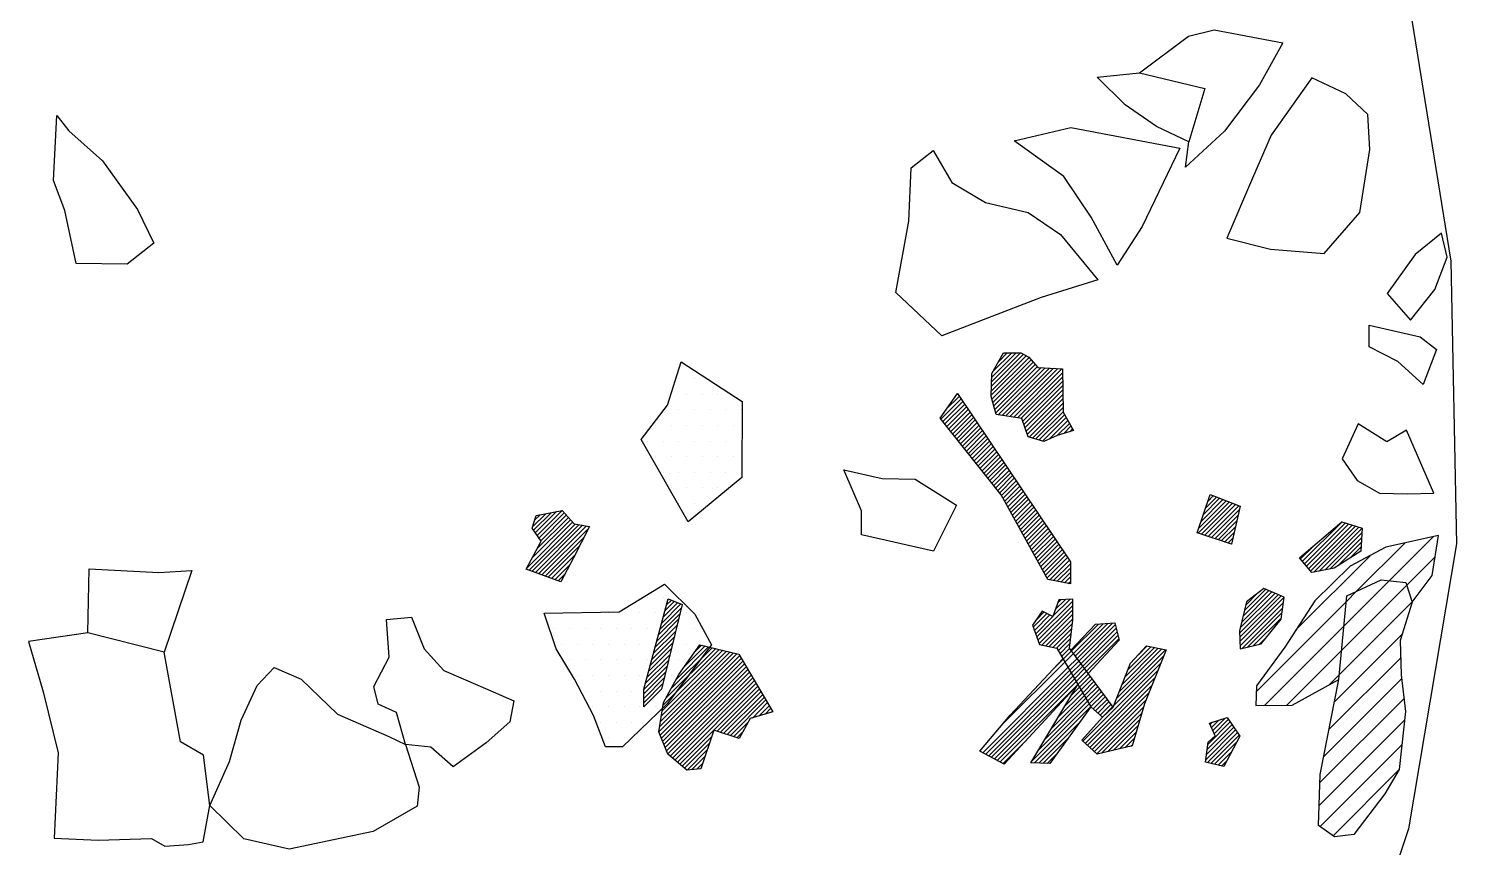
# Model space of a CAD drawing. Header units: metres. Extents: x -8.97 to -4.93, y -16.9 to -13.96.
# Drawn here: x -7.063 to -5.921, y -15.6 to -14.945 of the extents above; entities that cross this region are included whole.
import ezdxf

# ---------------------------------------------------------------- set-up
doc = ezdxf.new("R2010")
doc.units = ezdxf.units.M
doc.header["$LTSCALE"] = 25
doc.header["$MEASUREMENT"] = 0
doc.linetypes.add('STRICHPUNKTX2', pattern=[2, 1, -0.5, 0, -0.5])
doc.layers.get('0').update_dxf_attribs({"linetype": 'CONTINUOUS'})
for name, color, linetype in [('FEUER', 1, 'CONTINUOUS'), ('GRABUNGSGRENZE', 3, 'STRICHPUNKTX2'), ('KNOCHEN', 2, 'CONTINUOUS'), ('KNOCHENSCHRAFF', 2, 'CONTINUOUS'), ('STEINE', 4, 'CONTINUOUS'), ('STEINESCHRAFF', 4, 'CONTINUOUS')]:
    doc.layers.add(name, color=color, linetype=linetype)

# ---------------------------------------------------------------- blocks, each defined once
blk = doc.blocks.new('*X2')
at = {"color": 0}
for p, q in [((-656.24, -1528.11), (-653.69, -1525.55)), ((-656.23, -1527.74), (-653.92, -1525.43)), ((-656.22, -1527.38), (-654.27, -1525.43)), ((-656.1, -1526.9), (-654.63, -1525.43)), ((-655.67, -1526.12), (-654.98, -1525.43)), ((-656.27, -1528.83), (-653.24, -1525.81)), ((-656.25, -1528.47), (-653.46, -1525.68)), ((-656.21, -1529.14), (-653.07, -1526)), ((-656.13, -1529.41), (-652.91, -1526.18)), ((-656.06, -1529.69), (-652.74, -1526.37)), ((-655.98, -1529.96), (-652.58, -1526.56)), ((-655.9, -1530.24), (-652.28, -1526.62)), ((-655.7, -1530.39), (-651.95, -1526.64)), ((-655.39, -1530.44), (-651.61, -1526.66)), ((-655.09, -1530.48), (-651.28, -1526.67)), ((-654.78, -1530.53), (-650.94, -1526.69)), ((-654.47, -1530.58), (-650.61, -1526.71)), ((-654.17, -1530.63), (-650.55, -1527.01)), ((-653.86, -1530.67), (-650.55, -1527.36)), ((-653.75, -1530.91), (-650.54, -1527.71)), ((-659.86, -1529.95), (-658.81, -1528.91)), ((-659.05, -1528.79), (-658.95, -1528.7)), ((-653.66, -1531.18), (-650.54, -1528.06)), ((-653.57, -1531.44), (-650.54, -1528.41)), ((-653.48, -1531.7), (-650.53, -1528.76)), ((-660.29, -1530.74), (-658.67, -1529.12)), ((-660.13, -1530.93), (-658.53, -1529.33)), ((-659.97, -1531.13), (-658.39, -1529.54)), ((-659.82, -1531.33), (-658.24, -1529.75)), ((-659.66, -1531.52), (-658.1, -1529.97)), ((-659.5, -1531.72), (-657.96, -1530.18)), ((-653.39, -1531.97), (-650.53, -1529.11)), ((-653.24, -1532.18), (-650.52, -1529.46)), ((-652.97, -1532.26), (-650.52, -1529.81)), ((-652.69, -1532.33), (-650.52, -1530.16)), ((-659.35, -1531.92), (-657.82, -1530.39)), ((-659.19, -1532.11), (-657.68, -1530.6)), ((-659.03, -1532.31), (-657.54, -1530.81)), ((-658.88, -1532.51), (-657.39, -1531.02)), ((-658.72, -1532.71), (-657.25, -1531.24)), ((-652.42, -1532.41), (-650.4, -1530.39)), ((-652.14, -1532.49), (-650.27, -1530.62)), ((-651.64, -1532.34), (-650.15, -1530.85)), ((-651.03, -1532.08), (-650.02, -1531.08)), ((-650.5, -1531.91), (-649.9, -1531.31)), ((-658.56, -1532.9), (-657.11, -1531.45)), ((-658.41, -1533.1), (-656.97, -1531.66)), ((-658.25, -1533.3), (-656.83, -1531.87)), ((-658.09, -1533.49), (-656.68, -1532.08)), ((-657.94, -1533.69), (-656.54, -1532.29)), ((-649.98, -1531.75), (-649.77, -1531.53)), ((-657.78, -1533.89), (-656.4, -1532.51)), ((-657.63, -1534.08), (-656.26, -1532.72)), ((-657.47, -1534.28), (-656.12, -1532.93)), ((-657.31, -1534.48), (-655.98, -1533.14)), ((-657.16, -1534.67), (-655.83, -1533.35)), ((-657, -1534.87), (-655.69, -1533.56)), ((-656.84, -1535.07), (-655.55, -1533.78)), ((-656.69, -1535.27), (-655.41, -1533.99)), ((-656.53, -1535.46), (-655.27, -1534.2)), ((-656.37, -1535.66), (-655.12, -1534.41)), ((-656.22, -1535.86), (-654.98, -1534.62)), ((-656.06, -1536.05), (-654.84, -1534.84)), ((-655.9, -1536.25), (-654.7, -1535.05)), ((-655.75, -1536.45), (-654.56, -1535.26)), ((-655.59, -1536.64), (-654.42, -1535.47)), ((-655.44, -1536.85), (-654.27, -1535.68)), ((-655.32, -1537.08), (-654.13, -1535.89)), ((-655.19, -1537.31), (-653.99, -1536.11)), ((-655.06, -1537.53), (-653.85, -1536.32)), ((-654.94, -1537.76), (-653.71, -1536.53)), ((-654.81, -1537.99), (-653.56, -1536.74)), ((-654.69, -1538.22), (-653.42, -1536.95)), ((-639.13, -1537.86), (-638.25, -1536.98)), ((-638.95, -1537.33), (-638.51, -1536.89)), ((-638.77, -1536.8), (-638.76, -1536.79)), ((-692.73, -1539.84), (-691.03, -1538.14)), ((-692.58, -1540.05), (-690.59, -1538.06)), ((-654.56, -1538.44), (-653.28, -1537.16)), ((-654.43, -1538.67), (-653.14, -1537.38)), ((-654.31, -1538.9), (-653, -1537.59)), ((-654.18, -1539.13), (-652.86, -1537.8)), ((-654.06, -1539.35), (-652.71, -1538.01)), ((-639.72, -1539.86), (-637.23, -1537.38)), ((-639.67, -1539.46), (-637.49, -1537.28)), ((-639.49, -1538.93), (-637.74, -1537.18)), ((-639.45, -1539.95), (-636.98, -1537.48)), ((-639.31, -1538.39), (-638, -1537.08)), ((-639.19, -1540.04), (-636.72, -1537.57)), ((-638.92, -1540.13), (-636.47, -1537.67)), ((-638.66, -1540.22), (-636.44, -1538)), ((-693.39, -1542.63), (-689.75, -1538.98)), ((-693.23, -1542.82), (-689.55, -1539.14)), ((-693, -1541.88), (-689.92, -1538.8)), ((-692.97, -1542.91), (-689.25, -1539.19)), ((-692.94, -1539.35), (-691.9, -1538.31)), ((-692.87, -1539.63), (-691.47, -1538.23)), ((-692.79, -1538.84), (-692.34, -1538.4)), ((-692.71, -1543.01), (-688.95, -1539.24)), ((-692.61, -1541.13), (-690.08, -1538.61)), ((-692.46, -1543.11), (-688.65, -1539.3)), ((-692.44, -1540.26), (-690.42, -1538.24)), ((-692.29, -1540.47), (-690.25, -1538.43)), ((-653.93, -1539.58), (-652.57, -1538.22)), ((-653.81, -1539.81), (-652.43, -1538.43)), ((-653.68, -1540.04), (-652.29, -1538.65)), ((-653.55, -1540.27), (-652.15, -1538.86)), ((-653.43, -1540.49), (-652, -1539.07)), ((-653.3, -1540.72), (-651.86, -1539.28)), ((-638.39, -1540.31), (-636.54, -1538.45)), ((-638.13, -1540.4), (-636.64, -1538.91)), ((-631.37, -1542.12), (-628.21, -1538.96)), ((-631.21, -1542.32), (-627.94, -1539.05)), ((-631.05, -1542.51), (-627.67, -1539.13)), ((-630.89, -1542.71), (-627.4, -1539.22)), ((-630.73, -1542.9), (-627.13, -1539.3)), ((-692.2, -1543.2), (-688.46, -1539.46)), ((-691.94, -1543.3), (-688.83, -1540.19)), ((-653.18, -1540.95), (-651.72, -1539.49)), ((-653.05, -1541.18), (-651.58, -1539.7)), ((-652.92, -1541.4), (-651.44, -1539.92)), ((-652.8, -1541.63), (-651.29, -1540.13)), ((-652.67, -1541.86), (-651.15, -1540.34)), ((-637.87, -1540.49), (-636.74, -1539.36)), ((-637.6, -1540.58), (-636.84, -1539.81)), ((-637.34, -1540.67), (-636.94, -1540.26)), ((-630.47, -1542.99), (-626.86, -1539.39)), ((-630.03, -1542.91), (-626.6, -1539.47)), ((-629.59, -1542.82), (-626.62, -1539.85)), ((-629.15, -1542.73), (-626.64, -1540.22)), ((-691.69, -1543.4), (-689.21, -1540.92)), ((-652.55, -1542.09), (-651.01, -1540.55)), ((-652.42, -1542.32), (-650.87, -1540.76)), ((-652.3, -1542.54), (-650.73, -1540.97)), ((-652.17, -1542.77), (-650.59, -1541.19)), ((-652.04, -1543), (-650.44, -1541.4)), ((-651.92, -1543.23), (-650.3, -1541.61)), ((-637.07, -1540.75), (-637.04, -1540.72)), ((-631.53, -1541.93), (-630.55, -1540.95)), ((-628.54, -1542.48), (-626.66, -1540.6)), ((-627.56, -1541.85), (-626.69, -1540.97)), ((-691.43, -1543.49), (-689.58, -1541.64)), ((-691.17, -1543.59), (-689.97, -1542.39)), ((-651.79, -1543.45), (-650.16, -1541.82)), ((-651.59, -1543.6), (-650.02, -1542.03)), ((-651.29, -1543.66), (-649.94, -1542.31)), ((-651, -1543.72), (-649.94, -1542.66)), ((-690.91, -1543.68), (-690.37, -1543.14)), ((-650.7, -1543.78), (-649.94, -1543.02)), ((-650.41, -1543.84), (-649.94, -1543.37)), ((-650.12, -1543.9), (-649.94, -1543.73)), ((-636.4, -1547.86), (-633.33, -1544.79)), ((-636.39, -1548.2), (-633.08, -1544.89)), ((-636.38, -1548.54), (-632.83, -1545)), ((-636.35, -1547.45), (-633.57, -1544.68)), ((-636.23, -1546.99), (-633.82, -1544.57)), ((-636.12, -1546.52), (-634.06, -1544.46)), ((-636.01, -1546.05), (-634.31, -1544.35)), ((-635.89, -1545.59), (-635.06, -1544.75)), ((-682.75, -1547.55), (-681.04, -1545.83)), ((-682.62, -1547.06), (-681.09, -1545.53)), ((-682.49, -1546.58), (-681.34, -1545.42)), ((-682.36, -1546.09), (-681.59, -1545.32)), ((-682.23, -1545.61), (-681.84, -1545.22)), ((-682.1, -1545.12), (-682.09, -1545.11)), ((-652.65, -1546.79), (-652.05, -1546.19)), ((-652.62, -1548.17), (-649.74, -1545.3)), ((-652.53, -1548.43), (-649.75, -1545.65)), ((-652.43, -1548.69), (-649.75, -1546)), ((-651.33, -1546.52), (-649.97, -1545.17)), ((-651.14, -1545.98), (-650.34, -1545.18)), ((-650.95, -1545.44), (-650.71, -1545.2)), ((-636.36, -1548.89), (-632.89, -1545.41)), ((-636.21, -1549.09), (-632.95, -1545.83)), ((-683.15, -1549), (-681.38, -1547.23)), ((-683.02, -1548.52), (-681.27, -1546.76)), ((-682.89, -1548.03), (-681.15, -1546.3)), ((-652.9, -1547.39), (-651.81, -1546.3)), ((-652.81, -1547.65), (-651.57, -1546.41)), ((-652.71, -1547.91), (-651.33, -1546.53)), ((-652.2, -1548.81), (-649.75, -1546.36)), ((-651.91, -1548.88), (-649.75, -1546.71)), ((-651.62, -1548.94), (-649.78, -1547.1)), ((-649.85, -1549.29), (-647.7, -1547.14)), ((-649.7, -1549.49), (-647.32, -1547.11)), ((-649.55, -1549.7), (-646.94, -1547.09)), ((-649.4, -1549.9), (-646.56, -1547.06)), ((-649.25, -1550.1), (-646.35, -1547.2)), ((-635.75, -1548.97), (-633.02, -1546.24)), ((-635.28, -1548.86), (-633.08, -1546.66)), ((-683.41, -1549.97), (-681.61, -1548.17)), ((-683.28, -1549.48), (-681.49, -1547.7)), ((-651.34, -1549.01), (-649.83, -1547.5)), ((-651.05, -1549.07), (-649.87, -1547.9)), ((-650.91, -1549.29), (-649.92, -1548.3)), ((-649.1, -1550.31), (-646.28, -1547.48)), ((-648.95, -1550.51), (-646.2, -1547.77)), ((-648.8, -1550.71), (-646.13, -1548.05)), ((-648.64, -1550.91), (-646.06, -1548.33)), ((-634.82, -1548.75), (-634.24, -1548.18)), ((-683.8, -1551.42), (-681.95, -1549.57)), ((-683.67, -1550.94), (-681.84, -1549.1)), ((-683.54, -1550.45), (-681.72, -1548.63)), ((-682.84, -1555.76), (-676.6, -1549.53)), ((-682.78, -1555.35), (-676.89, -1549.45)), ((-682.71, -1554.93), (-677.17, -1549.38)), ((-682.65, -1554.51), (-677.45, -1549.31)), ((-682.58, -1554.09), (-677.73, -1549.24)), ((-682.52, -1553.67), (-678.02, -1549.17)), ((-682.31, -1553.11), (-678.3, -1549.1)), ((-681.88, -1552.33), (-678.58, -1549.03)), ((-681.45, -1551.54), (-678.87, -1548.96)), ((-680.79, -1550.53), (-679.15, -1548.89)), ((-679.94, -1549.33), (-679.43, -1548.82)), ((-650.78, -1549.51), (-649.97, -1548.7)), ((-650.65, -1549.73), (-650, -1549.09)), ((-650.52, -1549.96), (-649.85, -1549.29)), ((-650.39, -1550.18), (-649.7, -1549.49)), ((-646.25, -1553.11), (-642.33, -1549.19)), ((-646.02, -1552.53), (-642.62, -1549.13)), ((-645.78, -1551.94), (-642.92, -1549.08)), ((-645.55, -1551.36), (-643.21, -1549.02)), ((-645.32, -1550.77), (-643.51, -1548.96)), ((-644.49, -1549.59), (-643.81, -1548.9)), ((-684.05, -1552.38), (-682.18, -1550.5)), ((-683.94, -1551.91), (-682.06, -1550.04)), ((-682.74, -1556.02), (-676.39, -1549.67)), ((-682.64, -1556.27), (-676.26, -1549.89)), ((-682.54, -1556.52), (-676.13, -1550.11)), ((-682.44, -1556.77), (-675.99, -1550.33)), ((-682.34, -1557.03), (-675.86, -1550.55)), ((-656.94, -1557.44), (-650.13, -1550.63)), ((-655.46, -1555.25), (-650.39, -1550.18)), ((-651.29, -1550.73), (-650.52, -1549.96)), ((-650.13, -1550.63), (-649.4, -1549.9)), ((-650, -1550.85), (-649.25, -1550.1)), ((-649.87, -1551.07), (-649.1, -1550.31)), ((-649.74, -1551.3), (-648.95, -1550.51)), ((-649.61, -1551.52), (-648.8, -1550.71)), ((-648.93, -1556.5), (-642.7, -1550.27)), ((-646.48, -1553.69), (-642.46, -1549.67)), ((-684.05, -1552.73), (-682.29, -1550.97)), ((-684.05, -1553.09), (-682.41, -1551.44)), ((-682.24, -1557.28), (-675.73, -1550.78)), ((-682.14, -1557.53), (-675.6, -1551)), ((-681.95, -1557.7), (-675.47, -1551.22)), ((-681.75, -1557.86), (-675.33, -1551.44)), ((-681.56, -1558.02), (-675.2, -1551.66)), ((-681.37, -1558.18), (-675.07, -1551.88)), ((-656.7, -1557.56), (-650, -1550.85)), ((-656.47, -1557.68), (-649.87, -1551.07)), ((-656.24, -1557.8), (-649.74, -1551.3)), ((-656.01, -1557.93), (-649.61, -1551.52)), ((-655.78, -1558.05), (-649.48, -1551.74)), ((-649.48, -1551.74), (-648.64, -1550.91)), ((-649.35, -1551.97), (-648.49, -1551.12)), ((-649.21, -1552.19), (-648.34, -1551.32)), ((-649.08, -1552.41), (-648.19, -1551.52)), ((-648.95, -1552.64), (-648.04, -1551.72)), ((-648.74, -1556.67), (-642.93, -1550.86)), ((-648.56, -1556.84), (-643.17, -1551.45)), ((-684.06, -1553.44), (-682.52, -1551.91)), ((-678.45, -1555.62), (-674.94, -1552.1)), ((-678.19, -1555.71), (-674.81, -1552.33)), ((-677.92, -1555.8), (-674.67, -1552.55)), ((-677.66, -1555.88), (-674.54, -1552.77)), ((-677.39, -1555.97), (-674.41, -1552.99)), ((-655.55, -1558.17), (-649.35, -1551.97)), ((-651.42, -1555.46), (-648.82, -1552.86)), ((-650.89, -1554.57), (-648.95, -1552.64)), ((-650.36, -1553.69), (-649.08, -1552.41)), ((-649.83, -1552.8), (-649.21, -1552.19)), ((-648.82, -1552.86), (-647.89, -1551.93)), ((-648.69, -1553.08), (-647.74, -1552.13)), ((-648.56, -1553.31), (-647.59, -1552.33)), ((-648.43, -1553.53), (-647.44, -1552.53)), ((-648.38, -1557.01), (-643.41, -1552.05)), ((-648.3, -1553.75), (-647.29, -1552.74)), ((-648.19, -1557.18), (-643.65, -1552.64)), ((-648.12, -1553.93), (-647.13, -1552.94)), ((-677.12, -1556.06), (-674.28, -1553.21)), ((-675.37, -1554.66), (-674.15, -1553.43)), ((-674.86, -1554.5), (-674.01, -1553.66)), ((-674.35, -1554.35), (-673.88, -1553.88)), ((-673.85, -1554.2), (-673.75, -1554.1)), ((-653.02, -1558.12), (-648.43, -1553.53)), ((-652.8, -1558.25), (-648.3, -1553.75)), ((-652.49, -1557.23), (-648.56, -1553.31)), ((-651.95, -1556.34), (-648.69, -1553.08)), ((-648.01, -1557.35), (-643.89, -1553.23)), ((-647.93, -1554.09), (-646.98, -1553.14)), ((-647.82, -1557.52), (-644.08, -1553.78)), ((-647.75, -1554.26), (-646.83, -1553.34)), ((-647.56, -1554.43), (-646.68, -1553.55)), ((-647.29, -1554.51), (-646.53, -1553.75)), ((-676.86, -1556.14), (-675.71, -1555)), ((-652.46, -1558.26), (-649.14, -1554.94)), ((-647.42, -1554.64), (-647.29, -1554.51)), ((-647.41, -1557.45), (-644.23, -1554.28)), ((-646.95, -1557.35), (-644.37, -1554.77)), ((-646.49, -1557.24), (-644.52, -1555.27)), ((-639, -1557.18), (-637.01, -1555.18)), ((-638.95, -1556.77), (-637.15, -1554.97)), ((-638.77, -1555.18), (-638.59, -1555)), ((-638.66, -1555.43), (-638.07, -1554.84)), ((-638.55, -1555.67), (-637.55, -1554.67)), ((-638.44, -1555.92), (-637.29, -1554.76)), ((-681.18, -1558.34), (-678.46, -1555.63)), ((-680.99, -1558.51), (-678.64, -1556.16)), ((-676.59, -1556.23), (-676.15, -1555.79)), ((-652.12, -1558.28), (-650.07, -1556.22)), ((-646.02, -1557.13), (-644.66, -1555.77)), ((-645.56, -1557.02), (-644.81, -1556.27)), ((-639.11, -1558), (-636.72, -1555.6)), ((-639.06, -1557.59), (-636.86, -1555.39)), ((-638.98, -1558.22), (-636.57, -1555.81)), ((-638.7, -1558.29), (-636.43, -1556.02)), ((-680.79, -1558.67), (-678.81, -1556.68)), ((-680.59, -1558.82), (-678.99, -1557.21)), ((-655.32, -1558.29), (-653.58, -1556.56)), ((-651.78, -1558.29), (-650.99, -1557.5)), ((-645.1, -1556.92), (-644.95, -1556.77)), ((-638.41, -1558.36), (-636.62, -1556.57)), ((-638.13, -1558.43), (-637.01, -1557.31)), ((-680.21, -1558.79), (-679.16, -1557.74)), ((-679.82, -1558.75), (-679.34, -1558.27)), ((-637.84, -1558.5), (-637.4, -1558.06))]:
    blk.add_line(p, q, dxfattribs=at)
blk = doc.blocks.new('*X8')
at = {"color": 0}
for p, q in [((-624.43, -1543.67), (-620.9, -1540.14)), ((-627.02, -1544.49), (-623.19, -1540.66)), ((-631.9, -1547.6), (-625.96, -1541.67)), ((-623.02, -1544.03), (-620.76, -1541.77)), ((-628.07, -1547.3), (-624.43, -1543.67)), ((-628.25, -1549.26), (-623.02, -1544.03)), ((-627.88, -1545.35), (-627.02, -1544.49)), ((-635.06, -1552.53), (-627.88, -1545.35)), ((-628.43, -1551.21), (-622.6, -1545.37)), ((-622.6, -1545.37), (-622.51, -1545.29)), ((-634.41, -1553.65), (-628.07, -1547.3)), ((-628.82, -1553.36), (-623.41, -1547.95)), ((-632.62, -1553.62), (-628.25, -1549.26)), ((-629.25, -1555.56), (-623.52, -1549.83)), ((-629.69, -1557.77), (-623.44, -1551.51)), ((-629.23, -1552), (-628.43, -1551.21)), ((-629.99, -1559.83), (-623.25, -1553.1)), ((-630.04, -1561.65), (-623.2, -1554.81)), ((-629.96, -1563.34), (-623.43, -1556.81)), ((-628.93, -1564.08), (-623.66, -1558.81))]:
    blk.add_line(p, q, dxfattribs=at)
blk = doc.blocks.new('*X11')
at = {"color": 0}
for p, q in [((-681.25, -1527.5), (-681.25, -1527.5)), ((-680, -1527.5), (-680, -1527.5)), ((-681.875, -1528.75), (-681.875, -1528.75)), ((-680.625, -1528.75), (-680.625, -1528.75)), ((-679.375, -1528.75), (-679.375, -1528.75)), ((-678.125, -1528.75), (-678.125, -1528.75)), ((-681.25, -1530), (-681.25, -1530)), ((-680, -1530), (-680, -1530)), ((-678.75, -1530), (-678.75, -1530)), ((-677.5, -1530), (-677.5, -1530)), ((-676.25, -1530), (-676.25, -1530)), ((-683.125, -1531.25), (-683.125, -1531.25)), ((-681.875, -1531.25), (-681.875, -1531.25)), ((-680.625, -1531.25), (-680.625, -1531.25)), ((-679.375, -1531.25), (-679.375, -1531.25)), ((-678.125, -1531.25), (-678.125, -1531.25)), ((-676.875, -1531.25), (-676.875, -1531.25)), ((-683.75, -1532.5), (-683.75, -1532.5)), ((-682.5, -1532.5), (-682.5, -1532.5)), ((-681.25, -1532.5), (-681.25, -1532.5)), ((-680, -1532.5), (-680, -1532.5)), ((-678.75, -1532.5), (-678.75, -1532.5)), ((-677.5, -1532.5), (-677.5, -1532.5)), ((-676.25, -1532.5), (-676.25, -1532.5)), ((-683.125, -1533.75), (-683.125, -1533.75)), ((-681.875, -1533.75), (-681.875, -1533.75)), ((-680.625, -1533.75), (-680.625, -1533.75)), ((-679.375, -1533.75), (-679.375, -1533.75)), ((-678.125, -1533.75), (-678.125, -1533.75)), ((-676.875, -1533.75), (-676.875, -1533.75)), ((-682.5, -1535), (-682.5, -1535)), ((-681.25, -1535), (-681.25, -1535)), ((-680, -1535), (-680, -1535)), ((-678.75, -1535), (-678.75, -1535)), ((-677.5, -1535), (-677.5, -1535)), ((-676.25, -1535), (-676.25, -1535)), ((-681.875, -1536.25), (-681.875, -1536.25)), ((-680.625, -1536.25), (-680.625, -1536.25)), ((-679.375, -1536.25), (-679.375, -1536.25)), ((-678.125, -1536.25), (-678.125, -1536.25)), ((-681.25, -1537.5), (-681.25, -1537.5)), ((-680, -1537.5), (-680, -1537.5)), ((-678.75, -1537.5), (-678.75, -1537.5)), ((-683.75, -1545), (-683.75, -1545)), ((-682.5, -1545), (-682.5, -1545)), ((-690.625, -1546.25), (-690.625, -1546.25)), ((-689.375, -1546.25), (-689.375, -1546.25)), ((-688.125, -1546.25), (-688.125, -1546.25)), ((-686.875, -1546.25), (-686.875, -1546.25)), ((-685.625, -1546.25), (-685.625, -1546.25)), ((-684.375, -1546.25), (-684.375, -1546.25)), ((-683.125, -1546.25), (-683.125, -1546.25)), ((-681.875, -1546.25), (-681.875, -1546.25)), ((-680.625, -1546.25), (-680.625, -1546.25)), ((-691.25, -1547.5), (-691.25, -1547.5)), ((-690, -1547.5), (-690, -1547.5)), ((-688.75, -1547.5), (-688.75, -1547.5)), ((-687.5, -1547.5), (-687.5, -1547.5)), ((-686.25, -1547.5), (-686.25, -1547.5)), ((-685, -1547.5), (-685, -1547.5)), ((-683.75, -1547.5), (-683.75, -1547.5)), ((-682.5, -1547.5), (-682.5, -1547.5)), ((-681.25, -1547.5), (-681.25, -1547.5)), ((-680, -1547.5), (-680, -1547.5)), ((-690.625, -1548.75), (-690.625, -1548.75)), ((-689.375, -1548.75), (-689.375, -1548.75)), ((-688.125, -1548.75), (-688.125, -1548.75)), ((-686.875, -1548.75), (-686.875, -1548.75)), ((-685.625, -1548.75), (-685.625, -1548.75)), ((-684.375, -1548.75), (-684.375, -1548.75)), ((-683.125, -1548.75), (-683.125, -1548.75)), ((-681.875, -1548.75), (-681.875, -1548.75)), ((-680.625, -1548.75), (-680.625, -1548.75)), ((-679.375, -1548.75), (-679.375, -1548.75)), ((-690, -1550), (-690, -1550)), ((-688.75, -1550), (-688.75, -1550)), ((-687.5, -1550), (-687.5, -1550)), ((-686.25, -1550), (-686.25, -1550)), ((-685, -1550), (-685, -1550)), ((-683.75, -1550), (-683.75, -1550)), ((-682.5, -1550), (-682.5, -1550)), ((-681.25, -1550), (-681.25, -1550)), ((-680, -1550), (-680, -1550)), ((-689.375, -1551.25), (-689.375, -1551.25)), ((-688.125, -1551.25), (-688.125, -1551.25)), ((-686.875, -1551.25), (-686.875, -1551.25)), ((-685.625, -1551.25), (-685.625, -1551.25)), ((-684.375, -1551.25), (-684.375, -1551.25)), ((-683.125, -1551.25), (-683.125, -1551.25)), ((-681.875, -1551.25), (-681.875, -1551.25)), ((-680.625, -1551.25), (-680.625, -1551.25)), ((-688.75, -1552.5), (-688.75, -1552.5)), ((-687.5, -1552.5), (-687.5, -1552.5)), ((-686.25, -1552.5), (-686.25, -1552.5)), ((-685, -1552.5), (-685, -1552.5)), ((-683.75, -1552.5), (-683.75, -1552.5)), ((-682.5, -1552.5), (-682.5, -1552.5)), ((-688.125, -1553.75), (-688.125, -1553.75)), ((-686.875, -1553.75), (-686.875, -1553.75)), ((-685.625, -1553.75), (-685.625, -1553.75)), ((-684.375, -1553.75), (-684.375, -1553.75)), ((-683.125, -1553.75), (-683.125, -1553.75)), ((-687.5, -1555), (-687.5, -1555)), ((-686.25, -1555), (-686.25, -1555)), ((-685, -1555), (-685, -1555)), ((-683.75, -1555), (-683.75, -1555)), ((-686.875, -1556.25), (-686.875, -1556.25)), ((-685.625, -1556.25), (-685.625, -1556.25))]:
    blk.add_line(p, q, dxfattribs=at)

msp = doc.modelspace()

# ---------------------------------------------------------------- linework, layer by layer
at = {"layer": 'GRABUNGSGRENZE', "flags": 128}
msp.add_lwpolyline([(-5.9666, -14.8735), (-5.925, -15.1309), (-5.9206, -15.3571), (-5.959, -15.5853), (-6.0217, -15.7716), (-6.0947, -15.9914), (-6.2341, -16.2789)], dxfattribs=at)
at = {"layer": 'KNOCHEN'}
for points in [[(-6.2625, -15.2079), (-6.2554, -15.2161), (-6.2356, -15.2171), (-6.2352, -15.2518), (-6.227, -15.2666), (-6.2398, -15.2706), (-6.2505, -15.2752), (-6.2632, -15.2716), (-6.2683, -15.2568), (-6.2887, -15.2537), (-6.2927, -15.2394), (-6.2921, -15.221), (-6.2829, -15.2043), (-6.2691, -15.2043), (-6.2625, -15.2079)], [(-6.3197, -15.2368), (-6.2294, -15.3715), (-6.2294, -15.3893), (-6.2473, -15.3857), (-6.2848, -15.3179), (-6.3335, -15.2566), (-6.3197, -15.2368)], [(-6.1177, -15.3178), (-6.0937, -15.3271), (-6.1005, -15.3576), (-6.1279, -15.3484), (-6.1177, -15.3178)], [(-6.6567, -15.3346), (-6.6358, -15.3306), (-6.6262, -15.3413), (-6.614, -15.3434), (-6.6268, -15.3683), (-6.637, -15.3876), (-6.6645, -15.3774), (-6.6527, -15.355), (-6.6598, -15.3448), (-6.6567, -15.3346)], [(-6.046, -15.3685), (-6.0123, -15.3396), (-5.996, -15.3447), (-5.9971, -15.363), (-6.0185, -15.3767), (-6.0363, -15.3802), (-6.046, -15.3685)], [(-6.0583, -15.4), (-6.0746, -15.3929), (-6.0884, -15.4035), (-6.094, -15.4269), (-6.0936, -15.4412), (-6.0767, -15.4372), (-6.0609, -15.4174), (-6.0583, -15.4)], [(-6.551, -15.4011), (-6.5398, -15.4058), (-6.5563, -15.4735), (-6.5706, -15.4877), (-6.5705, -15.4734), (-6.551, -15.4011)], [(-6.1951, -15.4878), (-6.2195, -15.4551), (-6.2301, -15.4408), (-6.2275, -15.4184), (-6.2274, -15.4016), (-6.2387, -15.4021), (-6.2433, -15.4153), (-6.2519, -15.4112), (-6.2596, -15.4224), (-6.254, -15.4377), (-6.2403, -15.4408), (-6.2129, -15.4877), (-6.2038, -15.4959), (-6.1951, -15.4878)], [(-6.2289, -15.4424), (-6.2092, -15.4215)], [(-6.2092, -15.4215), (-6.1939, -15.4205), (-6.1903, -15.4343), (-6.2151, -15.4609)], [(-6.5256, -15.4379), (-6.4945, -15.4456), (-6.4672, -15.4916), (-6.4855, -15.4971), (-6.4942, -15.5129), (-6.5146, -15.5062), (-6.5249, -15.5372), (-6.5361, -15.5382), (-6.5513, -15.5254), (-6.5584, -15.5076), (-6.5548, -15.4842), (-6.5425, -15.4618), (-6.5256, -15.4379)], [(-6.1951, -15.4878), (-6.1812, -15.4527), (-6.1685, -15.4389), (-6.1527, -15.4421), (-6.1701, -15.4853), (-6.1799, -15.5189), (-6.2079, -15.5254), (-6.2201, -15.5142), (-6.2038, -15.4959)], [(-6.2234, -15.4698), (-6.2823, -15.5334), (-6.3017, -15.5231), (-6.2776, -15.4942), (-6.2353, -15.4493)], [(-6.2609, -15.5324), (-6.2234, -15.4698)], [(-6.2129, -15.4877), (-6.2457, -15.533), (-6.2609, -15.5324)], [(-6.1182, -15.5007), (-6.1039, -15.4962), (-6.0938, -15.511), (-6.1066, -15.5354), (-6.1214, -15.5318), (-6.1193, -15.516), (-6.1136, -15.5109), (-6.1182, -15.5007)]]:
    msp.add_lwpolyline(points, dxfattribs=at)
at = {"layer": 'STEINE'}
for points in [[(-6.1742, -14.9804), (-6.1349, -14.951), (-6.1145, -14.9459), (-6.0595, -14.9563), (-6.078, -14.9899), (-6.1061, -15.027), (-6.1373, -15.0559), (-6.1347, -15.0356)], [(-6.2079, -14.9839), (-6.1742, -14.9804), (-6.1218, -14.9928), (-6.1347, -15.0356), (-6.1606, -15.0232), (-6.1855, -15.0059), (-6.2079, -14.9839)], [(-6.0362, -14.9844), (-6.0689, -15.0301), (-6.0838, -15.0647), (-6.1043, -15.1126), (-6.0692, -15.1213), (-6.0264, -15.125), (-5.9978, -15.092), (-5.99, -15.0416), (-5.9914, -15.0136), (-6.0092, -14.9972), (-6.0362, -14.9844)], [(-7.0303, -15.0268), (-7.0033, -15.0508), (-6.9754, -15.0896), (-6.9623, -15.1167), (-6.9837, -15.1334), (-7.0245, -15.1328), (-7.0335, -15.0905), (-7.0426, -15.0665), (-7.0399, -15.0145), (-7.0303, -15.0268)], [(-6.2742, -15.0346), (-6.2289, -15.0241), (-6.1418, -15.0406), (-6.172, -15.1032), (-6.192, -15.1342), (-6.2128, -15.0959), (-6.2346, -15.0633), (-6.2742, -15.0346)], [(-6.339, -15.0426), (-6.3243, -15.0681), (-6.2973, -15.084), (-6.2632, -15.0922), (-6.2373, -15.1096), (-6.2073, -15.1459), (-6.2527, -15.16), (-6.2956, -15.1767), (-6.3323, -15.1909), (-6.3689, -15.1561), (-6.3585, -15.0991), (-6.3568, -15.0563), (-6.339, -15.0426)], [(-5.9326, -15.1085), (-5.9536, -15.1258), (-5.9761, -15.1568), (-5.9573, -15.1782), (-5.9378, -15.1538), (-5.9281, -15.1279), (-5.9326, -15.1085)], [(-5.9365, -15.2017), (-5.9472, -15.2297), (-5.9676, -15.2113), (-5.9905, -15.1995), (-5.9904, -15.1822)], [(-5.9904, -15.1822), (-5.9497, -15.1915), (-5.9365, -15.2017)], [(-6.5407, -15.2116), (-6.4919, -15.2434), (-6.4921, -15.304), (-6.535, -15.3395), (-6.5725, -15.2737), (-6.5515, -15.2463), (-6.5407, -15.2116)], [(-5.9606, -15.2663), (-5.9764, -15.2755), (-5.9993, -15.2611), (-6.0121, -15.2891), (-5.9999, -15.3065), (-5.9821, -15.3167), (-5.9597, -15.3173), (-5.9388, -15.3168), (-5.9606, -15.2663)], [(-6.4105, -15.2981), (-6.38, -15.3048), (-6.3535, -15.3054), (-6.3205, -15.3264), (-6.3389, -15.363), (-6.3964, -15.3501), (-6.3964, -15.3308), (-6.4105, -15.2981)], [(-5.9559, -15.4039), (-5.94, -15.3826), (-5.9349, -15.3505), (-5.9772, -15.36), (-6.0057, -15.3752), (-6.0338, -15.4027), (-6.0579, -15.4398), (-6.0804, -15.4708), (-6.081, -15.4866), (-6.0519, -15.4862), (-6.0147, -15.4659)], [(-7.0152, -15.4283), (-7.014, -15.3773), (-6.9585, -15.3801), (-6.932, -15.3786), (-6.9541, -15.4438), (-7.0152, -15.4283)], [(-6.6503, -15.4126), (-6.5902, -15.4117), (-6.554, -15.3894), (-6.5296, -15.4134), (-6.5164, -15.4379), (-6.5517, -15.4852), (-6.5875, -15.5197), (-6.6012, -15.5197), (-6.6108, -15.4947), (-6.626, -15.4656), (-6.6407, -15.4411), (-6.6503, -15.4126)], [(-6.0084, -15.3987), (-5.9808, -15.386), (-5.961, -15.3881), (-5.9559, -15.4039), (-5.9657, -15.4345), (-5.9647, -15.462), (-5.9613, -15.4915), (-5.9665, -15.5379), (-5.9778, -15.5572), (-6.0028, -15.5897), (-6.0181, -15.5917), (-6.0308, -15.5825), (-6.0297, -15.5418), (-6.0147, -15.4659), (-6.0084, -15.3987)], [(-6.7762, -15.4178), (-6.7563, -15.4158), (-6.7462, -15.4413), (-6.7305, -15.4587), (-6.7015, -15.471), (-6.6745, -15.4828), (-6.6776, -15.4996), (-6.6965, -15.5164), (-6.723, -15.5356), (-6.7408, -15.5198), (-6.7612, -15.5177), (-6.7683, -15.4922), (-6.783, -15.4855), (-6.7865, -15.4713), (-6.7742, -15.4479), (-6.7762, -15.4178)], [(-7.0152, -15.4283), (-7.0626, -15.4353), (-7.051, -15.4756), (-7.0389, -15.5245), (-7.0421, -15.5928), (-7.007, -15.5944), (-6.9642, -15.593), (-6.9535, -15.5991), (-6.9347, -15.5977), (-6.9229, -15.5957), (-6.9177, -15.5666), (-6.9227, -15.5264), (-6.941, -15.5156), (-6.9541, -15.4438)], [(-6.9177, -15.5666), (-6.9019, -15.5315), (-6.8926, -15.4984), (-6.8798, -15.4705), (-6.866, -15.4562), (-6.8446, -15.4655), (-6.8156, -15.4936), (-6.7744, -15.5115), (-6.7612, -15.5177), (-6.7501, -15.5519), (-6.7517, -15.5671), (-6.7869, -15.5874), (-6.8542, -15.6015), (-6.8903, -15.5932), (-6.9177, -15.5666)]]:
    msp.add_lwpolyline(points, dxfattribs=at)

# ---------------------------------------------------------------- block references
at = {"layer": 'FEUER', "xscale": 0.01, "yscale": 0.01, "zscale": 0.01}
msp.add_blockref('*X8', (0.27, 0.05), dxfattribs=at)
at = {"layer": 'KNOCHENSCHRAFF', "xscale": 0.01, "yscale": 0.01, "zscale": 0.01}
msp.add_blockref('*X2', (0.27, 0.05), dxfattribs=at)
at = {"layer": 'STEINESCHRAFF', "xscale": 0.01, "yscale": 0.01, "zscale": 0.01}
msp.add_blockref('*X11', (0.27, 0.05), dxfattribs=at)

doc.saveas('drawing.dxf')
